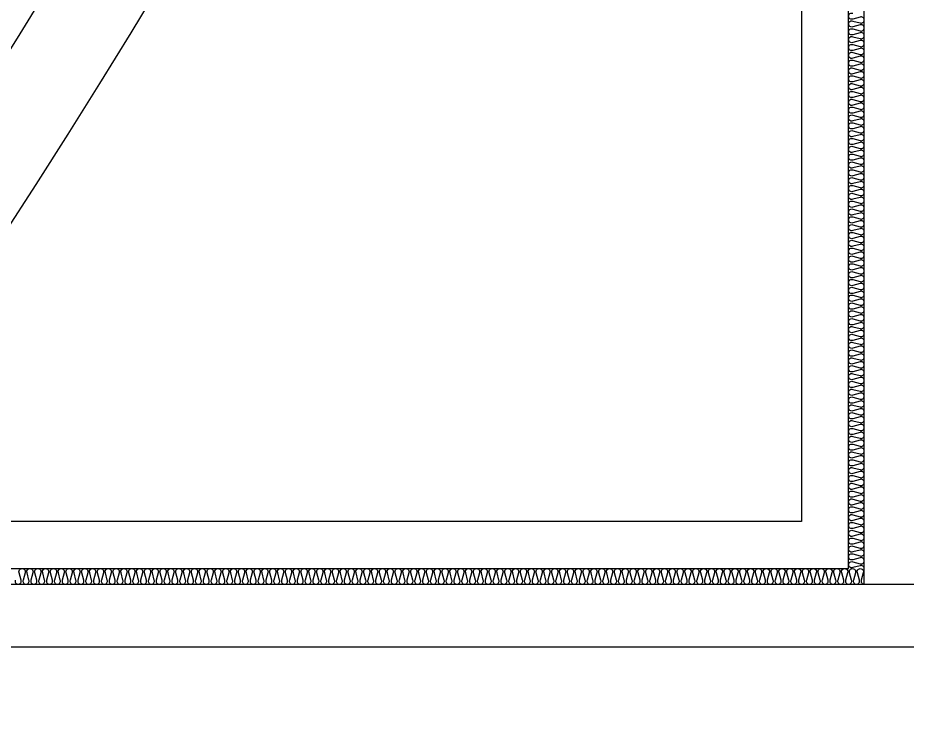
# Model space of a CAD drawing. Header units: millimetres. Extents: x -26983 to 60590, y 825 to 42375.
# Drawn here: x 56385.7 to 56441.2, y 18091.4 to 18135.8 of the extents above; entities that cross this region are included whole.
import ezdxf

# ---------------------------------------------------------------- set-up
doc = ezdxf.new("R2010")
doc.units = ezdxf.units.MM
doc.header["$LTSCALE"] = 100
doc.header["$MEASUREMENT"] = 0
doc.layers.get('0').update_dxf_attribs({"linetype": 'CONTINUOUS'})
doc.layers.add('ELE9', color=9, linetype='CONTINUOUS')

# ---------------------------------------------------------------- blocks, each defined once
blk = doc.blocks.new('B2FF')
at = {"layer": 'ELE9', "color": 253, "ltscale": 0.1}
blk.add_line((37170624.7158264, 586146.474485809), (37170624.7158264, 593846.337561575), dxfattribs=at)
for points in [[(37174174.71605586, 643646.337561575), (37148224.71605586, 643646.3375615748, 0.414213562373095), (37124724.71605586, 620146.3375615748), (37124724.71605586, 600146.351356952, 1.000000293518902), (37171724.71605586, 600146.3375615678), (37171724.71605586, 624896.337561575), (37174174.71605586, 624896.337561575)], [(37174174.71605586, 643346.337561575), (37148224.71605586, 643346.3375615748, 0.4142135623730951), (37125024.71605586, 620146.3375615748), (37125024.71605586, 600146.3513543415, 1.000000000000161), (37171424.71605587, 600146.3375615678), (37171424.71605586, 625196.337561575), (37174174.71605586, 625196.337561575)]]:
    blk.add_lwpolyline(points, format="xyb", dxfattribs=at)
at = {"layer": 'ELE9', "color": 253, "ltscale": 10000}
for points in [[(37150157.71314518, 590962.1513036757, -0.0218394365548823), (37149174.71605586, 590836.165149153), (37149174.71605586, 586196.474485809), (37170574.7158264, 586196.4744858085), (37170574.7158264, 597896.3375615748), (37165899.71605586, 597896.3375615748), (37165899.71605586, 601396.3375615748), (37159549.90921094, 601396.3375615748, -0.02748170942767342), (37159399.32758119, 600158.7366816746, -0.02748170942767342)], [(37170624.7158264, 586196.4744858085, 0.5248556560640169), (37170611.1658264, 586205.8244858086), (37170588.2658264, 586199.6244858087, -1.44919786063159), (37170588.2658264, 586218.3244858086), (37170611.1658264, 586212.1244858087, 0.5248556559735102), (37170624.7158264, 586221.4744858085, 0.5248556560640169), (37170611.1658264, 586230.8244858086), (37170588.2658264, 586224.6244858087, -1.44919786063159), (37170588.2658264, 586243.3244858086), (37170611.1658264, 586237.1244858087, 0.5248556559735102), (37170624.7158264, 586246.4744858085, 0.5248556560640169), (37170611.1658264, 586255.8244858086), (37170588.2658264, 586249.6244858087, -1.44919786063159), (37170588.2658264, 586268.3244858086), (37170611.1658264, 586262.1244858087, 0.5248556559735102), (37170624.7158264, 586271.4744858085, 0.5248556560640169), (37170611.1658264, 586280.8244858086), (37170588.2658264, 586274.6244858087, -1.44919786063159), (37170588.2658264, 586293.3244858086), (37170611.1658264, 586287.1244858087, 0.5248556559735102), (37170624.7158264, 586296.4744858085, 0.5248556560640169), (37170611.1658264, 586305.8244858086), (37170588.2658264, 586299.6244858087, -1.44919786063159), (37170588.2658264, 586318.3244858086), (37170611.1658264, 586312.1244858087, 0.5248556559735102), (37170624.7158264, 586321.4744858085, 0.5248556560640169), (37170611.1658264, 586330.8244858086), (37170588.2658264, 586324.6244858087, -1.44919786063159), (37170588.2658264, 586343.3244858086), (37170611.1658264, 586337.1244858087, 0.5248556559735102), (37170624.7158264, 586346.4744858085, 0.5248556560640169), (37170611.1658264, 586355.8244858086), (37170588.2658264, 586349.6244858087, -1.44919786063159), (37170588.2658264, 586368.3244858086), (37170611.1658264, 586362.1244858087, 0.5248556559735102), (37170624.7158264, 586371.4744858085, 0.5248556560640169), (37170611.1658264, 586380.8244858086), (37170588.2658264, 586374.6244858087, -1.44919786063159), (37170588.2658264, 586393.3244858086), (37170611.1658264, 586387.1244858087, 0.5248556559735102), (37170624.7158264, 586396.4744858085, 0.5248556560640169), (37170611.1658264, 586405.8244858086), (37170588.2658264, 586399.6244858087, -1.44919786063159), (37170588.2658264, 586418.3244858086), (37170611.1658264, 586412.1244858087, 0.5248556559735102), (37170624.7158264, 586421.4744858085, 0.5248556560640169), (37170611.1658264, 586430.8244858086), (37170588.2658264, 586424.6244858087, -1.44919786063159), (37170588.2658264, 586443.3244858086), (37170611.1658264, 586437.1244858087, 0.5248556559735102), (37170624.7158264, 586446.4744858085, 0.5248556560640169), (37170611.1658264, 586455.8244858086), (37170588.2658264, 586449.6244858087, -1.44919786063159), (37170588.2658264, 586468.3244858086), (37170611.1658264, 586462.1244858087, 0.5248556559735102), (37170624.7158264, 586471.4744858085, 0.5248556560640169), (37170611.1658264, 586480.8244858086), (37170588.2658264, 586474.6244858087, -1.44919786063159), (37170588.2658264, 586493.3244858086), (37170611.1658264, 586487.1244858087, 0.5248556559735102), (37170624.7158264, 586496.4744858085, 0.5248556560640169), (37170611.1658264, 586505.8244858086), (37170588.2658264, 586499.6244858087, -1.44919786063159), (37170588.2658264, 586518.3244858086), (37170611.1658264, 586512.1244858087, 0.5248556559735102), (37170624.7158264, 586521.4744858085, 0.5248556560640169), (37170611.1658264, 586530.8244858086), (37170588.2658264, 586524.6244858087, -1.44919786063159), (37170588.2658264, 586543.3244858086), (37170611.1658264, 586537.1244858087, 0.5248556559735102), (37170624.7158264, 586546.4744858085, 0.5248556560640169), (37170611.1658264, 586555.8244858086), (37170588.2658264, 586549.6244858087, -1.44919786063159), (37170588.2658264, 586568.3244858086), (37170611.1658264, 586562.1244858087, 0.5248556559735102), (37170624.7158264, 586571.4744858085, 0.5248556560640169), (37170611.1658264, 586580.8244858086), (37170588.2658264, 586574.6244858087, -1.44919786063159), (37170588.2658264, 586593.3244858086), (37170611.1658264, 586587.1244858087, 0.5248556559735102), (37170624.7158264, 586596.4744858085, 0.5248556560640169), (37170611.1658264, 586605.8244858086), (37170588.2658264, 586599.6244858087, -1.44919786063159), (37170588.2658264, 586618.3244858086), (37170611.1658264, 586612.1244858087, 0.5248556559735102), (37170624.7158264, 586621.4744858085, 0.5248556560640169), (37170611.1658264, 586630.8244858086), (37170588.2658264, 586624.6244858087, -1.44919786063159), (37170588.2658264, 586643.3244858086), (37170611.1658264, 586637.1244858087, 0.5248556559735102), (37170624.7158264, 586646.4744858085, 0.5248556560640169), (37170611.1658264, 586655.8244858086), (37170588.2658264, 586649.6244858087, -1.44919786063159), (37170588.2658264, 586668.3244858086), (37170611.1658264, 586662.1244858087, 0.5248556559735102), (37170624.7158264, 586671.4744858085, 0.5248556560640169), (37170611.1658264, 586680.8244858086), (37170588.2658264, 586674.6244858087, -1.44919786063159), (37170588.2658264, 586693.3244858086), (37170611.1658264, 586687.1244858087, 0.5248556559735102), (37170624.7158264, 586696.4744858085, 0.5248556560640169), (37170611.1658264, 586705.8244858086), (37170588.2658264, 586699.6244858087, -1.44919786063159), (37170588.2658264, 586718.3244858086), (37170611.1658264, 586712.1244858087, 0.5248556559735102), (37170624.7158264, 586721.4744858085, 0.5248556560640169), (37170611.1658264, 586730.8244858086), (37170588.2658264, 586724.6244858087, -1.44919786063159), (37170588.2658264, 586743.3244858086), (37170611.1658264, 586737.1244858087, 0.5248556559735102), (37170624.7158264, 586746.4744858085, 0.5248556560640169), (37170611.1658264, 586755.8244858086), (37170588.2658264, 586749.6244858087, -1.44919786063159), (37170588.2658264, 586768.3244858086), (37170611.1658264, 586762.1244858087, 0.5248556559735102), (37170624.7158264, 586771.4744858085, 0.5248556560640169), (37170611.1658264, 586780.8244858086), (37170588.2658264, 586774.6244858087, -1.44919786063159), (37170588.2658264, 586793.3244858086), (37170611.1658264, 586787.1244858087, 0.5248556559735102), (37170624.7158264, 586796.4744858085, 0.5248556560640169), (37170611.1658264, 586805.8244858086), (37170588.2658264, 586799.6244858087, -1.44919786063159), (37170588.2658264, 586818.3244858086), (37170611.1658264, 586812.1244858087, 0.5248556559735102), (37170624.7158264, 586821.4744858085, 0.5248556560640169), (37170611.1658264, 586830.8244858086), (37170588.2658264, 586824.6244858087, -1.44919786063159), (37170588.2658264, 586843.3244858086), (37170611.1658264, 586837.1244858087, 0.5248556559735102), (37170624.7158264, 586846.4744858085, 0.5248556560640169), (37170611.1658264, 586855.8244858086), (37170588.2658264, 586849.6244858087, -1.44919786063159), (37170588.2658264, 586868.3244858086), (37170611.1658264, 586862.1244858087, 0.5248556559735102), (37170624.7158264, 586871.4744858085, 0.5248556560640169), (37170611.1658264, 586880.8244858086), (37170588.2658264, 586874.6244858087, -1.44919786063159), (37170588.2658264, 586893.3244858086), (37170611.1658264, 586887.1244858087, 0.5248556559735102), (37170624.7158264, 586896.4744858085, 0.5248556560640169), (37170611.1658264, 586905.8244858086), (37170588.2658264, 586899.6244858087, -1.44919786063159), (37170588.2658264, 586918.3244858086), (37170611.1658264, 586912.1244858087, 0.5248556559735102), (37170624.7158264, 586921.4744858085, 0.5248556560640169), (37170611.1658264, 586930.8244858086), (37170588.2658264, 586924.6244858087, -1.44919786063159), (37170588.2658264, 586943.3244858086), (37170611.1658264, 586937.1244858087, 0.5248556559735102), (37170624.7158264, 586946.4744858085, 0.5248556560640169), (37170611.1658264, 586955.8244858086), (37170588.2658264, 586949.6244858087, -1.44919786063159), (37170588.2658264, 586968.3244858086), (37170611.1658264, 586962.1244858087, 0.5248556559735102), (37170624.7158264, 586971.4744858085, 0.5248556560640169), (37170611.1658264, 586980.8244858086), (37170588.2658264, 586974.6244858087, -1.44919786063159), (37170588.2658264, 586993.3244858086), (37170611.1658264, 586987.1244858087, 0.5248556559735102), (37170624.7158264, 586996.4744858085, 0.5248556560640169), (37170611.1658264, 587005.8244858086), (37170588.2658264, 586999.6244858087, -1.44919786063159), (37170588.2658264, 587018.3244858086), (37170611.1658264, 587012.1244858087, 0.5248556559735102), (37170624.7158264, 587021.4744858085, 0.5248556560640169), (37170611.1658264, 587030.8244858086), (37170588.2658264, 587024.6244858087, -1.44919786063159), (37170588.2658264, 587043.3244858086), (37170611.1658264, 587037.1244858087, 0.5248556559735102), (37170624.7158264, 587046.4744858085, 0.5248556560640169), (37170611.1658264, 587055.8244858086), (37170588.2658264, 587049.6244858087, -1.44919786063159), (37170588.2658264, 587068.3244858086), (37170611.1658264, 587062.1244858087, 0.5248556559735102), (37170624.7158264, 587071.4744858085, 0.5248556560640169), (37170611.1658264, 587080.8244858086), (37170588.2658264, 587074.6244858087, -1.44919786063159), (37170588.2658264, 587093.3244858086), (37170611.1658264, 587087.1244858087, 0.5248556559735102), (37170624.7158264, 587096.4744858085, 0.5248556560640169), (37170611.1658264, 587105.8244858086), (37170588.2658264, 587099.6244858087, -1.44919786063159), (37170588.2658264, 587118.3244858086), (37170611.1658264, 587112.1244858087, 0.5248556559735102), (37170624.7158264, 587121.4744858085, 0.5248556560640169), (37170611.1658264, 587130.8244858086), (37170588.2658264, 587124.6244858087, -1.44919786063159), (37170588.2658264, 587143.3244858086), (37170611.1658264, 587137.1244858087, 0.5248556559735102), (37170624.7158264, 587146.4744858085, 0.5248556560640169), (37170611.1658264, 587155.8244858086), (37170588.2658264, 587149.6244858087, -1.44919786063159), (37170588.2658264, 587168.3244858086), (37170611.1658264, 587162.1244858087, 0.5248556559735102), (37170624.7158264, 587171.4744858085, 0.5248556560640169), (37170611.1658264, 587180.8244858086), (37170588.2658264, 587174.6244858087, -1.44919786063159), (37170588.2658264, 587193.3244858086), (37170611.1658264, 587187.1244858087, 0.5248556559735102), (37170624.7158264, 587196.4744858085, 0.5248556560640169), (37170611.1658264, 587205.8244858086), (37170588.2658264, 587199.6244858087, -1.44919786063159), (37170588.2658264, 587218.3244858086), (37170611.1658264, 587212.1244858087, 0.5248556559735102), (37170624.7158264, 587221.4744858085, 0.5248556560640169), (37170611.1658264, 587230.8244858086), (37170588.2658264, 587224.6244858087, -1.44919786063159), (37170588.2658264, 587243.3244858086), (37170611.1658264, 587237.1244858087, 0.5248556559735102), (37170624.7158264, 587246.4744858085, 0.5248556560640169), (37170611.1658264, 587255.8244858086), (37170588.2658264, 587249.6244858087, -1.44919786063159), (37170588.2658264, 587268.3244858086), (37170611.1658264, 587262.1244858087, 0.5248556559735102), (37170624.7158264, 587271.4744858085, 0.5248556560640169), (37170611.1658264, 587280.8244858086), (37170588.2658264, 587274.6244858087, -1.44919786063159), (37170588.2658264, 587293.3244858086), (37170611.1658264, 587287.1244858087, 0.5248556559735102), (37170624.7158264, 587296.4744858085, 0.5248556560640169), (37170611.1658264, 587305.8244858086), (37170588.2658264, 587299.6244858087, -1.44919786063159), (37170588.2658264, 587318.3244858086), (37170611.1658264, 587312.1244858087, 0.5248556559735102), (37170624.7158264, 587321.4744858085, 0.5248556560640169), (37170611.1658264, 587330.8244858086), (37170588.2658264, 587324.6244858087, -1.44919786063159), (37170588.2658264, 587343.3244858086), (37170611.1658264, 587337.1244858087, 0.5248556559735102), (37170624.7158264, 587346.4744858085, 0.5248556560640169), (37170611.1658264, 587355.8244858086), (37170588.2658264, 587349.6244858087, -1.44919786063159), (37170588.2658264, 587368.3244858086), (37170611.1658264, 587362.1244858087, 0.5248556559735102), (37170624.7158264, 587371.4744858085, 0.5248556560640169), (37170611.1658264, 587380.8244858086), (37170588.2658264, 587374.6244858087, -1.44919786063159), (37170588.2658264, 587393.3244858086), (37170611.1658264, 587387.1244858087, 0.5248556559735102), (37170624.7158264, 587396.4744858085, 0.5248556560640169), (37170611.1658264, 587405.8244858086), (37170588.2658264, 587399.6244858087, -1.44919786063159), (37170588.2658264, 587418.3244858086), (37170611.1658264, 587412.1244858087, 0.5248556559735102), (37170624.7158264, 587421.4744858085, 0.5248556560640169), (37170611.1658264, 587430.8244858086), (37170588.2658264, 587424.6244858087, -1.44919786063159), (37170588.2658264, 587443.3244858086), (37170611.1658264, 587437.1244858087, 0.5248556559735102), (37170624.7158264, 587446.4744858085, 0.5248556560640169), (37170611.1658264, 587455.8244858086), (37170588.2658264, 587449.6244858087, -1.44919786063159), (37170588.2658264, 587468.3244858086), (37170611.1658264, 587462.1244858087, 0.5248556559735102), (37170624.7158264, 587471.4744858085, 0.5248556560640169), (37170611.1658264, 587480.8244858086), (37170588.2658264, 587474.6244858087, -1.44919786063159), (37170588.2658264, 587493.3244858086), (37170611.1658264, 587487.1244858087, 0.5248556559735102), (37170624.7158264, 587496.4744858085, 0.5248556560640169), (37170611.1658264, 587505.8244858086), (37170588.2658264, 587499.6244858087, -1.44919786063159), (37170588.2658264, 587518.3244858086), (37170611.1658264, 587512.1244858087, 0.5248556559735102), (37170624.7158264, 587521.4744858085, 0.5248556560640169), (37170611.1658264, 587530.8244858086), (37170588.2658264, 587524.6244858087, -1.44919786063159), (37170588.2658264, 587543.3244858086), (37170611.1658264, 587537.1244858087, 0.5248556559735102), (37170624.7158264, 587546.4744858085, 0.5248556560640169), (37170611.1658264, 587555.8244858086), (37170588.2658264, 587549.6244858087, -1.44919786063159), (37170588.2658264, 587568.3244858086), (37170611.1658264, 587562.1244858087, 0.5248556559735102), (37170624.7158264, 587571.4744858085, 0.5248556560640169), (37170611.1658264, 587580.8244858086), (37170588.2658264, 587574.6244858087, -1.44919786063159), (37170588.2658264, 587593.3244858086), (37170611.1658264, 587587.1244858087, 0.5248556559735102), (37170624.7158264, 587596.4744858085, 0.5248556560640169), (37170611.1658264, 587605.8244858086), (37170588.2658264, 587599.6244858087, -1.44919786063159), (37170588.2658264, 587618.3244858086), (37170611.1658264, 587612.1244858087, 0.5248556559735102), (37170624.7158264, 587621.4744858085, 0.5248556560640169), (37170611.1658264, 587630.8244858086), (37170588.2658264, 587624.6244858087, -1.44919786063159), (37170588.2658264, 587643.3244858086), (37170611.1658264, 587637.1244858087, 0.5248556559735102), (37170624.7158264, 587646.4744858085, 0.5248556560640169), (37170611.1658264, 587655.8244858086), (37170588.2658264, 587649.6244858087, -1.44919786063159), (37170588.2658264, 587668.3244858086), (37170611.1658264, 587662.1244858087, 0.5248556559735102), (37170624.7158264, 587671.4744858085, 0.5248556560640169), (37170611.1658264, 587680.8244858086), (37170588.2658264, 587674.6244858087, -1.44919786063159), (37170588.2658264, 587693.3244858086), (37170611.1658264, 587687.1244858087, 0.5248556559735102), (37170624.7158264, 587696.4744858085, 0.5248556560640169), (37170611.1658264, 587705.8244858086), (37170588.2658264, 587699.6244858087, -1.44919786063159), (37170588.2658264, 587718.3244858086), (37170611.1658264, 587712.1244858087, 0.5248556559735102), (37170624.7158264, 587721.4744858085, 0.5248556560640169), (37170611.1658264, 587730.8244858086), (37170588.2658264, 587724.6244858087, -1.44919786063159), (37170588.2658264, 587743.3244858086), (37170611.1658264, 587737.1244858087, 0.5248556559735102), (37170624.7158264, 587746.4744858085, 0.5248556560640169), (37170611.1658264, 587755.8244858086), (37170588.2658264, 587749.6244858087, -1.44919786063159), (37170588.2658264, 587768.3244858086), (37170611.1658264, 587762.1244858087, 0.5248556559735102), (37170624.7158264, 587771.4744858085, 0.5248556560640169), (37170611.1658264, 587780.8244858086), (37170588.2658264, 587774.6244858087, -1.44919786063159), (37170588.2658264, 587793.3244858086), (37170611.1658264, 587787.1244858087, 0.5248556559735102), (37170624.7158264, 587796.4744858085, 0.5248556560640169), (37170611.1658264, 587805.8244858086), (37170588.2658264, 587799.6244858087, -1.44919786063159), (37170588.2658264, 587818.3244858086), (37170611.1658264, 587812.1244858087, 0.5248556559735102), (37170624.7158264, 587821.4744858085, 0.5248556560640169), (37170611.1658264, 587830.8244858086), (37170588.2658264, 587824.6244858087, -1.44919786063159), (37170588.2658264, 587843.3244858086), (37170611.1658264, 587837.1244858087, 0.5248556559735102), (37170624.7158264, 587846.4744858085, 0.5248556560640169), (37170611.1658264, 587855.8244858086), (37170588.2658264, 587849.6244858087, -1.44919786063159), (37170588.2658264, 587868.3244858086), (37170611.1658264, 587862.1244858087, 0.5248556559735102), (37170624.7158264, 587871.4744858085, 0.5248556560640169), (37170611.1658264, 587880.8244858086), (37170588.2658264, 587874.6244858087, -1.44919786063159), (37170588.2658264, 587893.3244858086), (37170611.1658264, 587887.1244858087, 0.5248556559735102), (37170624.7158264, 587896.4744858085, 0.5248556560640169), (37170611.1658264, 587905.8244858086), (37170588.2658264, 587899.6244858087, -1.44919786063159), (37170588.2658264, 587918.3244858086), (37170611.1658264, 587912.1244858087, 0.5248556559735102), (37170624.7158264, 587921.4744858085, 0.5248556560640169), (37170611.1658264, 587930.8244858086), (37170588.2658264, 587924.6244858087, -1.44919786063159), (37170588.2658264, 587943.3244858086), (37170611.1658264, 587937.1244858087, 0.5248556559735102), (37170624.7158264, 587946.4744858085, 0.5248556560640169), (37170611.1658264, 587955.8244858086), (37170588.2658264, 587949.6244858087, -1.44919786063159), (37170588.2658264, 587968.3244858086)], [(37167915.36605586, 586160.0244858088, 0.5248556555719461), (37167924.71605586, 586146.474485809, 0.5248556555476588), (37167934.06605586, 586160.0244858088), (37167927.86605586, 586182.9244858087, -1.449197859907313), (37167946.56605586, 586182.9244858087), (37167940.36605586, 586160.0244858088, 0.5248556555719461), (37167949.71605586, 586146.474485809, 0.5248556555476588), (37167959.06605586, 586160.0244858088), (37167952.86605586, 586182.9244858087, -1.449197859907313), (37167971.56605586, 586182.9244858087), (37167965.36605586, 586160.0244858088, 0.5248556555719461), (37167974.71605586, 586146.474485809, 0.5248556555476588), (37167984.06605586, 586160.0244858088), (37167977.86605586, 586182.9244858087, -1.449197859907313), (37167996.56605586, 586182.9244858087), (37167990.36605586, 586160.0244858088, 0.5248556555719461), (37167999.71605586, 586146.474485809, 0.5248556555476588), (37168009.06605586, 586160.0244858088), (37168002.86605586, 586182.9244858087, -1.449197859907313), (37168021.56605586, 586182.9244858087), (37168015.36605586, 586160.0244858088, 0.5248556555719461), (37168024.71605586, 586146.474485809, 0.5248556555476588), (37168034.06605586, 586160.0244858088), (37168027.86605586, 586182.9244858087, -1.449197859907313), (37168046.56605586, 586182.9244858087), (37168040.36605586, 586160.0244858088, 0.5248556555719461), (37168049.71605586, 586146.474485809, 0.5248556555476588), (37168059.06605586, 586160.0244858088), (37168052.86605586, 586182.9244858087, -1.449197859907313), (37168071.56605586, 586182.9244858087), (37168065.36605586, 586160.0244858088, 0.5248556555719461), (37168074.71605586, 586146.474485809, 0.5248556555476588), (37168084.06605586, 586160.0244858088), (37168077.86605586, 586182.9244858087, -1.449197859907313), (37168096.56605586, 586182.9244858087), (37168090.36605586, 586160.0244858088, 0.5248556555719461), (37168099.71605586, 586146.474485809, 0.5248556555476588), (37168109.06605586, 586160.0244858088), (37168102.86605586, 586182.9244858087, -1.449197859907313), (37168121.56605586, 586182.9244858087), (37168115.36605586, 586160.0244858088, 0.5248556555719461), (37168124.71605586, 586146.474485809, 0.5248556555476588), (37168134.06605586, 586160.0244858088), (37168127.86605586, 586182.9244858087, -1.449197859907313), (37168146.56605586, 586182.9244858087), (37168140.36605586, 586160.0244858088, 0.5248556555719461), (37168149.71605586, 586146.474485809, 0.5248556555476588), (37168159.06605586, 586160.0244858088), (37168152.86605586, 586182.9244858087, -1.449197859907313), (37168171.56605586, 586182.9244858087), (37168165.36605586, 586160.0244858088, 0.5248556555719461), (37168174.71605586, 586146.474485809, 0.5248556555476588), (37168184.06605586, 586160.0244858088), (37168177.86605586, 586182.9244858087, -1.449197859907313), (37168196.56605586, 586182.9244858087), (37168190.36605586, 586160.0244858088, 0.5248556555719461), (37168199.71605586, 586146.474485809, 0.5248556555476588), (37168209.06605586, 586160.0244858088), (37168202.86605586, 586182.9244858087, -1.449197859907313), (37168221.56605586, 586182.9244858087), (37168215.36605586, 586160.0244858088, 0.5248556555719461), (37168224.71605586, 586146.474485809, 0.5248556555476588), (37168234.06605586, 586160.0244858088), (37168227.86605586, 586182.9244858087, -1.449197859907313), (37168246.56605586, 586182.9244858087), (37168240.36605586, 586160.0244858088, 0.5248556555719461), (37168249.71605586, 586146.474485809, 0.5248556555476588), (37168259.06605586, 586160.0244858088), (37168252.86605586, 586182.9244858087, -1.449197859907313), (37168271.56605586, 586182.9244858087), (37168265.36605586, 586160.0244858088, 0.5248556555719461), (37168274.71605586, 586146.474485809, 0.5248556555476588), (37168284.06605586, 586160.0244858088), (37168277.86605586, 586182.9244858087, -1.449197859907313), (37168296.56605586, 586182.9244858087), (37168290.36605586, 586160.0244858088, 0.5248556555719461), (37168299.71605586, 586146.474485809, 0.5248556555476588), (37168309.06605586, 586160.0244858088), (37168302.86605586, 586182.9244858087, -1.449197859907313), (37168321.56605586, 586182.9244858087), (37168315.36605586, 586160.0244858088, 0.5248556555719461), (37168324.71605586, 586146.474485809, 0.5248556555476588), (37168334.06605586, 586160.0244858088), (37168327.86605586, 586182.9244858087, -1.449197859907313), (37168346.56605586, 586182.9244858087), (37168340.36605586, 586160.0244858088, 0.5248556555719461), (37168349.71605586, 586146.474485809, 0.5248556555476588), (37168359.06605586, 586160.0244858088), (37168352.86605586, 586182.9244858087, -1.449197859907313), (37168371.56605586, 586182.9244858087), (37168365.36605586, 586160.0244858088, 0.5248556555719461), (37168374.71605586, 586146.474485809, 0.5248556555476588), (37168384.06605586, 586160.0244858088), (37168377.86605586, 586182.9244858087, -1.449197859907313), (37168396.56605586, 586182.9244858087), (37168390.36605586, 586160.0244858088, 0.5248556555719461), (37168399.71605586, 586146.474485809, 0.5248556555476588), (37168409.06605586, 586160.0244858088), (37168402.86605586, 586182.9244858087, -1.449197859907313), (37168421.56605586, 586182.9244858087), (37168415.36605586, 586160.0244858088, 0.5248556555719461), (37168424.71605586, 586146.474485809, 0.5248556555476588), (37168434.06605586, 586160.0244858088), (37168427.86605586, 586182.9244858087, -1.449197859907313), (37168446.56605586, 586182.9244858087), (37168440.36605586, 586160.0244858088, 0.5248556555719461), (37168449.71605586, 586146.474485809, 0.5248556555476588), (37168459.06605586, 586160.0244858088), (37168452.86605586, 586182.9244858087, -1.449197859907313), (37168471.56605586, 586182.9244858087), (37168465.36605586, 586160.0244858088, 0.5248556555719461), (37168474.71605586, 586146.474485809, 0.5248556555476588), (37168484.06605586, 586160.0244858088), (37168477.86605586, 586182.9244858087, -1.449197859907313), (37168496.56605586, 586182.9244858087), (37168490.36605586, 586160.0244858088, 0.5248556555719461), (37168499.71605586, 586146.474485809, 0.5248556555476588), (37168509.06605586, 586160.0244858088), (37168502.86605586, 586182.9244858087, -1.449197859907313), (37168521.56605586, 586182.9244858087), (37168515.36605586, 586160.0244858088, 0.5248556555719461), (37168524.71605586, 586146.474485809, 0.5248556555476588), (37168534.06605586, 586160.0244858088), (37168527.86605586, 586182.9244858087, -1.449197859907313), (37168546.56605586, 586182.9244858087), (37168540.36605586, 586160.0244858088, 0.5248556555719461), (37168549.71605586, 586146.474485809, 0.5248556555476588), (37168559.06605586, 586160.0244858088), (37168552.86605586, 586182.9244858087, -1.449197859907313), (37168571.56605586, 586182.9244858087), (37168565.36605586, 586160.0244858088, 0.5248556555719461), (37168574.71605586, 586146.474485809, 0.5248556555476588), (37168584.06605586, 586160.0244858088), (37168577.86605586, 586182.9244858087, -1.449197859907313), (37168596.56605586, 586182.9244858087), (37168590.36605586, 586160.0244858088, 0.5248556555719461), (37168599.71605586, 586146.474485809, 0.5248556555476588), (37168609.06605586, 586160.0244858088), (37168602.86605586, 586182.9244858087, -1.449197859907313), (37168621.56605586, 586182.9244858087), (37168615.36605586, 586160.0244858088, 0.5248556555719461), (37168624.71605586, 586146.474485809, 0.5248556555476588), (37168634.06605586, 586160.0244858088), (37168627.86605586, 586182.9244858087, -1.449197859907313), (37168646.56605586, 586182.9244858087), (37168640.36605586, 586160.0244858088, 0.5248556555719461), (37168649.71605586, 586146.474485809, 0.5248556555476588), (37168659.06605586, 586160.0244858088), (37168652.86605586, 586182.9244858087, -1.449197859907313), (37168671.56605586, 586182.9244858087), (37168665.36605586, 586160.0244858088, 0.5248556555719461), (37168674.71605586, 586146.474485809, 0.5248556555476588), (37168684.06605586, 586160.0244858088), (37168677.86605586, 586182.9244858087, -1.449197859907313), (37168696.56605586, 586182.9244858087), (37168690.36605586, 586160.0244858088, 0.5248556555719461), (37168699.71605586, 586146.474485809, 0.5248556555476588), (37168709.06605586, 586160.0244858088), (37168702.86605586, 586182.9244858087, -1.449197859907313), (37168721.56605586, 586182.9244858087), (37168715.36605586, 586160.0244858088, 0.5248556555719461), (37168724.71605586, 586146.474485809, 0.5248556555476588), (37168734.06605586, 586160.0244858088), (37168727.86605586, 586182.9244858087, -1.449197859907313), (37168746.56605586, 586182.9244858087), (37168740.36605586, 586160.0244858088, 0.5248556555719461), (37168749.71605586, 586146.474485809, 0.5248556555476588), (37168759.06605586, 586160.0244858088), (37168752.86605586, 586182.9244858087, -1.449197859907313), (37168771.56605586, 586182.9244858087), (37168765.36605586, 586160.0244858088, 0.5248556555719461), (37168774.71605586, 586146.474485809, 0.5248556555476588), (37168784.06605586, 586160.0244858088), (37168777.86605586, 586182.9244858087, -1.449197859907313), (37168796.56605586, 586182.9244858087), (37168790.36605586, 586160.0244858088, 0.5248556555719461), (37168799.71605586, 586146.474485809, 0.5248556555476588), (37168809.06605586, 586160.0244858088), (37168802.86605586, 586182.9244858087, -1.449197859907313), (37168821.56605586, 586182.9244858087), (37168815.36605586, 586160.0244858088, 0.5248556555719461), (37168824.71605586, 586146.474485809, 0.5248556555476588), (37168834.06605586, 586160.0244858088), (37168827.86605586, 586182.9244858087, -1.449197859907313), (37168846.56605586, 586182.9244858087), (37168840.36605586, 586160.0244858088, 0.5248556555719461), (37168849.71605586, 586146.474485809, 0.5248556555476588), (37168859.06605586, 586160.0244858088), (37168852.86605586, 586182.9244858087, -1.449197859907313), (37168871.56605586, 586182.9244858087), (37168865.36605586, 586160.0244858088, 0.5248556555719461), (37168874.71605586, 586146.474485809, 0.5248556555476588), (37168884.06605586, 586160.0244858088), (37168877.86605586, 586182.9244858087, -1.449197859907313), (37168896.56605586, 586182.9244858087), (37168890.36605586, 586160.0244858088, 0.5248556555719461), (37168899.71605586, 586146.474485809, 0.5248556555476588), (37168909.06605586, 586160.0244858088), (37168902.86605586, 586182.9244858087, -1.449197859907313), (37168921.56605586, 586182.9244858087), (37168915.36605586, 586160.0244858088, 0.5248556555719461), (37168924.71605586, 586146.474485809, 0.5248556555476588), (37168934.06605586, 586160.0244858088), (37168927.86605586, 586182.9244858087, -1.449197859907313), (37168946.56605586, 586182.9244858087), (37168940.36605586, 586160.0244858088, 0.5248556555719461), (37168949.71605586, 586146.474485809, 0.5248556555476588), (37168959.06605586, 586160.0244858088), (37168952.86605586, 586182.9244858087, -1.449197859907313), (37168971.56605586, 586182.9244858087), (37168965.36605586, 586160.0244858088, 0.5248556555719461), (37168974.71605586, 586146.474485809, 0.5248556555476588), (37168984.06605586, 586160.0244858088), (37168977.86605586, 586182.9244858087, -1.449197859907313), (37168996.56605586, 586182.9244858087), (37168990.36605586, 586160.0244858088, 0.5248556555719461), (37168999.71605586, 586146.474485809, 0.5248556555476588), (37169009.06605586, 586160.0244858088), (37169002.86605586, 586182.9244858087, -1.449197859907313), (37169021.56605586, 586182.9244858087), (37169015.36605586, 586160.0244858088, 0.5248556555719461), (37169024.71605586, 586146.474485809, 0.5248556555476588), (37169034.06605586, 586160.0244858088), (37169027.86605586, 586182.9244858087, -1.449197859907313), (37169046.56605586, 586182.9244858087), (37169040.36605586, 586160.0244858088, 0.5248556555719461), (37169049.71605586, 586146.474485809, 0.5248556555476588), (37169059.06605586, 586160.0244858088), (37169052.86605586, 586182.9244858087, -1.449197859907313), (37169071.56605586, 586182.9244858087), (37169065.36605586, 586160.0244858088, 0.5248556555719461), (37169074.71605586, 586146.474485809, 0.5248556555476588), (37169084.06605586, 586160.0244858088), (37169077.86605586, 586182.9244858087, -1.449197859907313), (37169096.56605586, 586182.9244858087), (37169090.36605586, 586160.0244858088, 0.5248556555719461), (37169099.71605586, 586146.474485809, 0.5248556555476588), (37169109.06605586, 586160.0244858088), (37169102.86605586, 586182.9244858087, -1.449197859907313), (37169121.56605586, 586182.9244858087), (37169115.36605586, 586160.0244858088, 0.5248556555719461), (37169124.71605586, 586146.474485809, 0.5248556555476588), (37169134.06605586, 586160.0244858088), (37169127.86605586, 586182.9244858087, -1.449197859907313), (37169146.56605586, 586182.9244858087), (37169140.36605586, 586160.0244858088, 0.5248556555719461), (37169149.71605586, 586146.474485809, 0.5248556555476588), (37169159.06605586, 586160.0244858088), (37169152.86605586, 586182.9244858087, -1.449197859907313), (37169171.56605586, 586182.9244858087), (37169165.36605586, 586160.0244858088, 0.5248556555719461), (37169174.71605586, 586146.474485809, 0.5248556555476588), (37169184.06605586, 586160.0244858088), (37169177.86605586, 586182.9244858087, -1.449197859907313), (37169196.56605586, 586182.9244858087), (37169190.36605586, 586160.0244858088, 0.5248556555719461), (37169199.71605586, 586146.474485809, 0.5248556555476588), (37169209.06605586, 586160.0244858088), (37169202.86605586, 586182.9244858087, -1.449197859907313), (37169221.56605586, 586182.9244858087), (37169215.36605586, 586160.0244858088, 0.5248556555719461), (37169224.71605586, 586146.474485809, 0.5248556555476588), (37169234.06605586, 586160.0244858088), (37169227.86605586, 586182.9244858087, -1.449197859907313), (37169246.56605586, 586182.9244858087), (37169240.36605586, 586160.0244858088, 0.5248556555719461), (37169249.71605586, 586146.474485809, 0.5248556555476588), (37169259.06605586, 586160.0244858088), (37169252.86605586, 586182.9244858087, -1.449197859907313), (37169271.56605586, 586182.9244858087), (37169265.36605586, 586160.0244858088, 0.5248556555719461), (37169274.71605586, 586146.474485809, 0.5248556555476588), (37169284.06605586, 586160.0244858088), (37169277.86605586, 586182.9244858087, -1.449197859907313), (37169296.56605586, 586182.9244858087), (37169290.36605586, 586160.0244858088, 0.5248556555719461), (37169299.71605586, 586146.474485809, 0.5248556555476588), (37169309.06605586, 586160.0244858088), (37169302.86605586, 586182.9244858087, -1.449197859907313), (37169321.56605586, 586182.9244858087), (37169315.36605586, 586160.0244858088, 0.5248556555719461), (37169324.71605586, 586146.474485809, 0.5248556555476588), (37169334.06605586, 586160.0244858088), (37169327.86605586, 586182.9244858087, -1.449197859907313), (37169346.56605586, 586182.9244858087), (37169340.36605586, 586160.0244858088, 0.5248556555719461), (37169349.71605586, 586146.474485809, 0.5248556555476588), (37169359.06605586, 586160.0244858088), (37169352.86605586, 586182.9244858087, -1.449197859907313), (37169371.56605586, 586182.9244858087), (37169365.36605586, 586160.0244858088, 0.5248556555719461), (37169374.71605586, 586146.474485809, 0.5248556555476588), (37169384.06605586, 586160.0244858088), (37169377.86605586, 586182.9244858087, -1.449197859907313), (37169396.56605586, 586182.9244858087), (37169390.36605586, 586160.0244858088, 0.5248556555719461), (37169399.71605586, 586146.474485809, 0.5248556555476588), (37169409.06605586, 586160.0244858088), (37169402.86605586, 586182.9244858087, -1.449197859907313), (37169421.56605586, 586182.9244858087), (37169415.36605586, 586160.0244858088, 0.5248556555719461), (37169424.71605586, 586146.474485809, 0.5248556555476588), (37169434.06605586, 586160.0244858088), (37169427.86605586, 586182.9244858087, -1.449197859907313), (37169446.56605586, 586182.9244858087), (37169440.36605586, 586160.0244858088, 0.5248556555719461), (37169449.71605586, 586146.474485809, 0.5248556555476588), (37169459.06605586, 586160.0244858088), (37169452.86605586, 586182.9244858087, -1.449197859907313), (37169471.56605586, 586182.9244858087), (37169465.36605586, 586160.0244858088, 0.5248556555719461), (37169474.71605586, 586146.474485809, 0.5248556555476588), (37169484.06605586, 586160.0244858088), (37169477.86605586, 586182.9244858087, -1.449197859907313), (37169496.56605586, 586182.9244858087), (37169490.36605586, 586160.0244858088, 0.5248556555719461), (37169499.71605586, 586146.474485809, 0.5248556555476588), (37169509.06605586, 586160.0244858088), (37169502.86605586, 586182.9244858087, -1.449197859907313), (37169521.56605586, 586182.9244858087), (37169515.36605586, 586160.0244858088, 0.5248556555719461), (37169524.71605586, 586146.474485809, 0.5248556555476588), (37169534.06605586, 586160.0244858088), (37169527.86605586, 586182.9244858087, -1.449197859907313), (37169546.56605586, 586182.9244858087), (37169540.36605586, 586160.0244858088, 0.5248556555719461), (37169549.71605586, 586146.474485809, 0.5248556555476588), (37169559.06605586, 586160.0244858088), (37169552.86605586, 586182.9244858087, -1.449197859907313), (37169571.56605586, 586182.9244858087), (37169565.36605586, 586160.0244858088, 0.5248556555719461), (37169574.71605586, 586146.474485809, 0.5248556555476588), (37169584.06605586, 586160.0244858088), (37169577.86605586, 586182.9244858087, -1.449197859907313), (37169596.56605586, 586182.9244858087), (37169590.36605586, 586160.0244858088, 0.5248556555719461), (37169599.71605586, 586146.474485809, 0.5248556555476588), (37169609.06605586, 586160.0244858088), (37169602.86605586, 586182.9244858087, -1.449197859907313), (37169621.56605586, 586182.9244858087), (37169615.36605586, 586160.0244858088, 0.5248556555719461), (37169624.71605586, 586146.474485809, 0.5248556555476588), (37169634.06605586, 586160.0244858088), (37169627.86605586, 586182.9244858087, -1.449197859907313), (37169646.56605586, 586182.9244858087), (37169640.36605586, 586160.0244858088, 0.5248556555719461), (37169649.71605586, 586146.474485809, 0.5248556555476588), (37169659.06605586, 586160.0244858088), (37169652.86605586, 586182.9244858087, -1.449197859907313), (37169671.56605586, 586182.9244858087), (37169665.36605586, 586160.0244858088, 0.5248556555719461), (37169674.71605586, 586146.474485809, 0.5248556555476588), (37169684.06605586, 586160.0244858088), (37169677.86605586, 586182.9244858087, -1.449197859907313), (37169696.56605586, 586182.9244858087), (37169690.36605586, 586160.0244858088, 0.5248556555719461), (37169699.71605586, 586146.474485809, 0.5248556555476588), (37169709.06605586, 586160.0244858088), (37169702.86605586, 586182.9244858087, -1.449197859907313), (37169721.56605586, 586182.9244858087), (37169715.36605586, 586160.0244858088, 0.5248556555719461), (37169724.71605586, 586146.474485809, 0.5248556555476588), (37169734.06605586, 586160.0244858088), (37169727.86605586, 586182.9244858087, -1.449197859907313), (37169746.56605586, 586182.9244858087), (37169740.36605586, 586160.0244858088, 0.5248556555719461), (37169749.71605586, 586146.474485809, 0.5248556555476588), (37169759.06605586, 586160.0244858088), (37169752.86605586, 586182.9244858087, -1.449197859907313), (37169771.56605586, 586182.9244858087), (37169765.36605586, 586160.0244858088, 0.5248556555719461), (37169774.71605586, 586146.474485809, 0.5248556555476588), (37169784.06605586, 586160.0244858088), (37169777.86605586, 586182.9244858087, -1.449197859907313), (37169796.56605586, 586182.9244858087), (37169790.36605586, 586160.0244858088, 0.5248556555719461), (37169799.71605586, 586146.474485809, 0.5248556555476588), (37169809.06605586, 586160.0244858088), (37169802.86605586, 586182.9244858087, -1.449197859907313), (37169821.56605586, 586182.9244858087), (37169815.36605586, 586160.0244858088, 0.5248556555719461), (37169824.71605586, 586146.474485809, 0.5248556555476588), (37169834.06605586, 586160.0244858088), (37169827.86605586, 586182.9244858087, -1.449197859907313), (37169846.56605586, 586182.9244858087), (37169840.36605586, 586160.0244858088, 0.5248556555719461), (37169849.71605586, 586146.474485809, 0.5248556555476588), (37169859.06605586, 586160.0244858088), (37169852.86605586, 586182.9244858087, -1.449197859907313), (37169871.56605586, 586182.9244858087), (37169865.36605586, 586160.0244858088, 0.5248556555719461), (37169874.71605586, 586146.474485809, 0.5248556555476588), (37169884.06605586, 586160.0244858088), (37169877.86605586, 586182.9244858087, -1.449197859907313), (37169896.56605586, 586182.9244858087), (37169890.36605586, 586160.0244858088, 0.5248556555719461), (37169899.71605586, 586146.474485809, 0.5248556555476588), (37169909.06605586, 586160.0244858088), (37169902.86605586, 586182.9244858087, -1.449197859907313), (37169921.56605586, 586182.9244858087), (37169915.36605586, 586160.0244858088, 0.5248556555719461), (37169924.71605586, 586146.474485809, 0.5248556555476588), (37169934.06605586, 586160.0244858088), (37169927.86605586, 586182.9244858087, -1.449197859907313), (37169946.56605586, 586182.9244858087), (37169940.36605586, 586160.0244858088, 0.5248556555719461), (37169949.71605586, 586146.474485809, 0.5248556555476588), (37169959.06605586, 586160.0244858088), (37169952.86605586, 586182.9244858087, -1.449197859907313), (37169971.56605586, 586182.9244858087), (37169965.36605586, 586160.0244858088, 0.5248556555719461), (37169974.71605586, 586146.474485809, 0.5248556555476588), (37169984.06605586, 586160.0244858088), (37169977.86605586, 586182.9244858087, -1.449197859907313), (37169996.56605586, 586182.9244858087), (37169990.36605586, 586160.0244858088, 0.5248556555719461), (37169999.71605586, 586146.474485809, 0.5248556555476588), (37170009.06605586, 586160.0244858088), (37170002.86605586, 586182.9244858087, -1.449197859907313), (37170021.56605586, 586182.9244858087), (37170015.36605586, 586160.0244858088, 0.5248556555719461), (37170024.71605586, 586146.474485809, 0.5248556555476588), (37170034.06605586, 586160.0244858088), (37170027.86605586, 586182.9244858087, -1.449197859907313), (37170046.56605586, 586182.9244858087), (37170040.36605586, 586160.0244858088, 0.5248556555719461), (37170049.71605586, 586146.474485809, 0.5248556555476588), (37170059.06605586, 586160.0244858088), (37170052.86605586, 586182.9244858087, -1.449197859907313), (37170071.56605586, 586182.9244858087), (37170065.36605586, 586160.0244858088, 0.5248556555719461), (37170074.71605586, 586146.474485809, 0.5248556555476588), (37170084.06605586, 586160.0244858088), (37170077.86605586, 586182.9244858087, -1.449197859907313), (37170096.56605586, 586182.9244858087), (37170090.36605586, 586160.0244858088, 0.5248556555719461), (37170099.71605586, 586146.474485809, 0.5248556555476588), (37170109.06605586, 586160.0244858088), (37170102.86605586, 586182.9244858087, -1.449197859907313), (37170121.56605586, 586182.9244858087), (37170115.36605586, 586160.0244858088, 0.5248556555719461), (37170124.71605586, 586146.474485809, 0.5248556555476588), (37170134.06605586, 586160.0244858088), (37170127.86605586, 586182.9244858087, -1.449197859907313), (37170146.56605586, 586182.9244858087), (37170140.36605586, 586160.0244858088, 0.5248556555719461), (37170149.71605586, 586146.474485809, 0.5248556555476588), (37170159.06605586, 586160.0244858088), (37170152.86605586, 586182.9244858087, -1.449197859907313), (37170171.56605586, 586182.9244858087), (37170165.36605586, 586160.0244858088, 0.5248556555719461), (37170174.71605586, 586146.474485809, 0.5248556555476588), (37170184.06605586, 586160.0244858088), (37170177.86605586, 586182.9244858087, -1.449197859907313), (37170196.56605586, 586182.9244858087), (37170190.36605586, 586160.0244858088, 0.5248556555719461), (37170199.71605586, 586146.474485809, 0.5248556555476588), (37170209.06605586, 586160.0244858088), (37170202.86605586, 586182.9244858087, -1.449197859907313), (37170221.56605586, 586182.9244858087), (37170215.36605586, 586160.0244858088, 0.5248556555719461), (37170224.71605586, 586146.474485809, 0.5248556555476588), (37170234.06605586, 586160.0244858088), (37170227.86605586, 586182.9244858087, -1.449197859907313), (37170246.56605586, 586182.9244858087), (37170240.36605586, 586160.0244858088, 0.5248556555719461), (37170249.71605586, 586146.474485809, 0.5248556555476588), (37170259.06605586, 586160.0244858088), (37170252.86605586, 586182.9244858087, -1.449197859907313), (37170271.56605586, 586182.9244858087), (37170265.36605586, 586160.0244858088, 0.5248556555719461), (37170274.71605586, 586146.474485809, 0.5248556555476588), (37170284.06605586, 586160.0244858088), (37170277.86605586, 586182.9244858087, -1.449197859907313), (37170296.56605586, 586182.9244858087), (37170290.36605586, 586160.0244858088, 0.5248556555719461), (37170299.71605586, 586146.474485809, 0.5248556555476588), (37170309.06605586, 586160.0244858088), (37170302.86605586, 586182.9244858087, -1.449197859907313), (37170321.56605586, 586182.9244858087), (37170315.36605586, 586160.0244858088, 0.5248556555719461), (37170324.71605586, 586146.474485809, 0.5248556555476588), (37170334.06605586, 586160.0244858088), (37170327.86605586, 586182.9244858087, -1.449197859907313), (37170346.56605586, 586182.9244858087), (37170340.36605586, 586160.0244858088, 0.5248556555719461), (37170349.71605586, 586146.474485809, 0.5248556555476588), (37170359.06605586, 586160.0244858088), (37170352.86605586, 586182.9244858087, -1.449197859907313), (37170371.56605586, 586182.9244858087), (37170365.36605586, 586160.0244858088, 0.5248556555719461), (37170374.71605586, 586146.474485809, 0.5248556555476588), (37170384.06605586, 586160.0244858088), (37170377.86605586, 586182.9244858087, -1.449197859907313), (37170396.56605586, 586182.9244858087), (37170390.36605586, 586160.0244858088, 0.5248556555719461), (37170399.71605586, 586146.474485809, 0.5248556555476588), (37170409.06605586, 586160.0244858088), (37170402.86605586, 586182.9244858087, -1.449197859907313), (37170421.56605586, 586182.9244858087), (37170415.36605586, 586160.0244858088, 0.5248556555719461), (37170424.71605586, 586146.474485809, 0.5248556555476588), (37170434.06605586, 586160.0244858088), (37170427.86605586, 586182.9244858087, -1.449197859907313), (37170446.56605586, 586182.9244858087), (37170440.36605586, 586160.0244858088, 0.5248556555719461), (37170449.71605586, 586146.474485809, 0.5248556555476588), (37170459.06605586, 586160.0244858088), (37170452.86605586, 586182.9244858087, -1.449197859907313), (37170471.56605586, 586182.9244858087), (37170465.36605586, 586160.0244858088, 0.5248556555719461), (37170474.71605584, 586146.474485809, 0.524855655547709), (37170484.06605584, 586160.0244858088), (37170477.86605584, 586182.9244858087, -1.449197859907313), (37170496.56605584, 586182.9244858087), (37170490.36605584, 586160.0244858088, 0.5248556555719461), (37170499.71605584, 586146.474485809, 0.5248556555476588), (37170509.06605584, 586160.0244858088), (37170502.86605584, 586182.9244858087, -1.449197859907313), (37170521.56605584, 586182.9244858087), (37170515.36605584, 586160.0244858088, 0.5248556555719461), (37170524.71605584, 586146.474485809, 0.5248556555476588), (37170534.06605584, 586160.0244858088), (37170527.86605584, 586182.9244858087, -1.449197859907313), (37170546.56605584, 586182.9244858087), (37170540.36605584, 586160.0244858088, 0.5248556555719461), (37170549.71605584, 586146.474485809, 0.5248556555476588), (37170559.06605584, 586160.0244858088), (37170552.86605584, 586182.9244858087, -1.449197859907313), (37170571.56605584, 586182.9244858087), (37170565.36605584, 586160.0244858088, 0.5248556555719461), (37170574.71605584, 586146.474485809, 0.5248556555476588), (37170584.06605584, 586160.0244858088), (37170577.86605584, 586182.9244858087, -1.449197859907313), (37170596.56605584, 586182.9244858087), (37170590.36605584, 586160.0244858088, 0.5248556555719461), (37170599.71605584, 586146.474485809, 0.5248556555476588), (37170609.06605584, 586160.0244858088), (37170602.86605584, 586182.9244858087, -1.449197859907313), (37170621.56605584, 586182.9244858087), (37170615.36605584, 586160.0244858088, 0.5248483407739356), (37170624.7158264, 586146.4744858393, 0.5248483407739356)]]:
    blk.add_lwpolyline(points, format="xyb", dxfattribs=at)
at = {"layer": 'ELE9', "color": 253, "ltscale": 0.1}
blk.add_lwpolyline([(37160220.4665789, 601246.337561575), (37165749.71605586, 601246.337561575), (37165749.71605586, 597746.337561575), (37170424.7158264, 597746.337561575), (37170424.7158264, 586346.4744858088), (37149324.71605586, 586346.474485809), (37149324.71605586, 590167.2712119089, 0.3662585556276174)], format="xyb", close=True, dxfattribs=at)
for points in [[(37147924.71605586, 586146.474485809), (37171073.78969712, 586146.474485809)], [(37147924.71605586, 585946.474485809), (37171073.78969712, 585946.474485809)]]:
    blk.add_lwpolyline(points, dxfattribs=at)

msp = doc.modelspace()

# ---------------------------------------------------------------- block references
at = {"xscale": 0.01956471256889679, "yscale": 0.01956471256889679, "zscale": 0.01956471256889679}
msp.add_blockref('B2FF', (-670794.0734826884, 6632.608222576702), dxfattribs=at)

doc.saveas('drawing.dxf')
